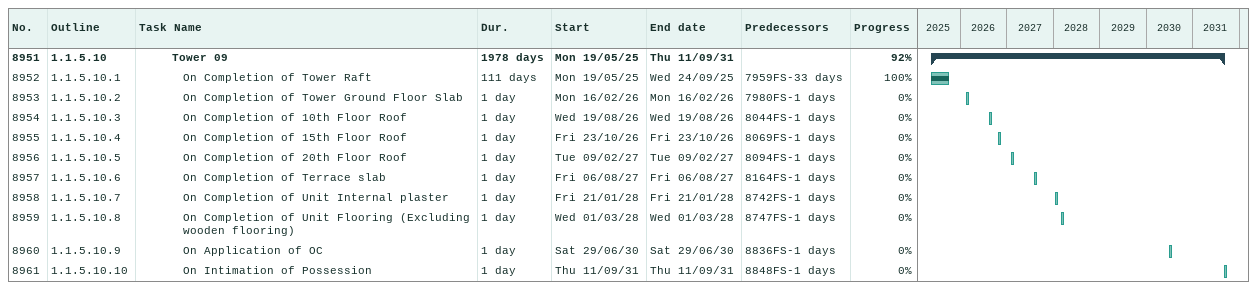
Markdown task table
| ID | WBS | Task | Duration | Start | Finish | Predecessors | % complete |
|---|---|---|---|---|---|---|---|
| 8951 | 1.1.5.10 | **Tower 09** | 1978d | 2025-05-19 | 2031-09-11 |  | 92 |
| 8952 | 1.1.5.10.1 | On Completion of Tower Raft | 111d | 2025-05-19 | 2025-09-24 | 7959FS-33d | 100 |
| 8953 | 1.1.5.10.2 | On Completion of Tower Ground Floor Slab | 1d | 2026-02-16 | 2026-02-16 | 7980FS-1d | 0 |
| 8954 | 1.1.5.10.3 | On Completion of 10th Floor Roof | 1d | 2026-08-19 | 2026-08-19 | 8044FS-1d | 0 |
| 8955 | 1.1.5.10.4 | On Completion of 15th Floor Roof | 1d | 2026-10-23 | 2026-10-23 | 8069FS-1d | 0 |
| 8956 | 1.1.5.10.5 | On Completion of 20th Floor Roof | 1d | 2027-02-09 | 2027-02-09 | 8094FS-1d | 0 |
| 8957 | 1.1.5.10.6 | On Completion of Terrace slab | 1d | 2027-08-06 | 2027-08-06 | 8164FS-1d | 0 |
| 8958 | 1.1.5.10.7 | On Completion of Unit Internal plaster | 1d | 2028-01-21 | 2028-01-21 | 8742FS-1d | 0 |
| 8959 | 1.1.5.10.8 | On Completion of Unit Flooring (Excluding wooden flooring) | 1d | 2028-03-01 | 2028-03-01 | 8747FS-1d | 0 |
| 8960 | 1.1.5.10.9 | On Application of OC | 1d | 2030-06-29 | 2030-06-29 | 8836FS-1d | 0 |
| 8961 | 1.1.5.10.10 | On Intimation of Possession | 1d | 2031-09-11 | 2031-09-11 | 8848FS-1d | 0 |
